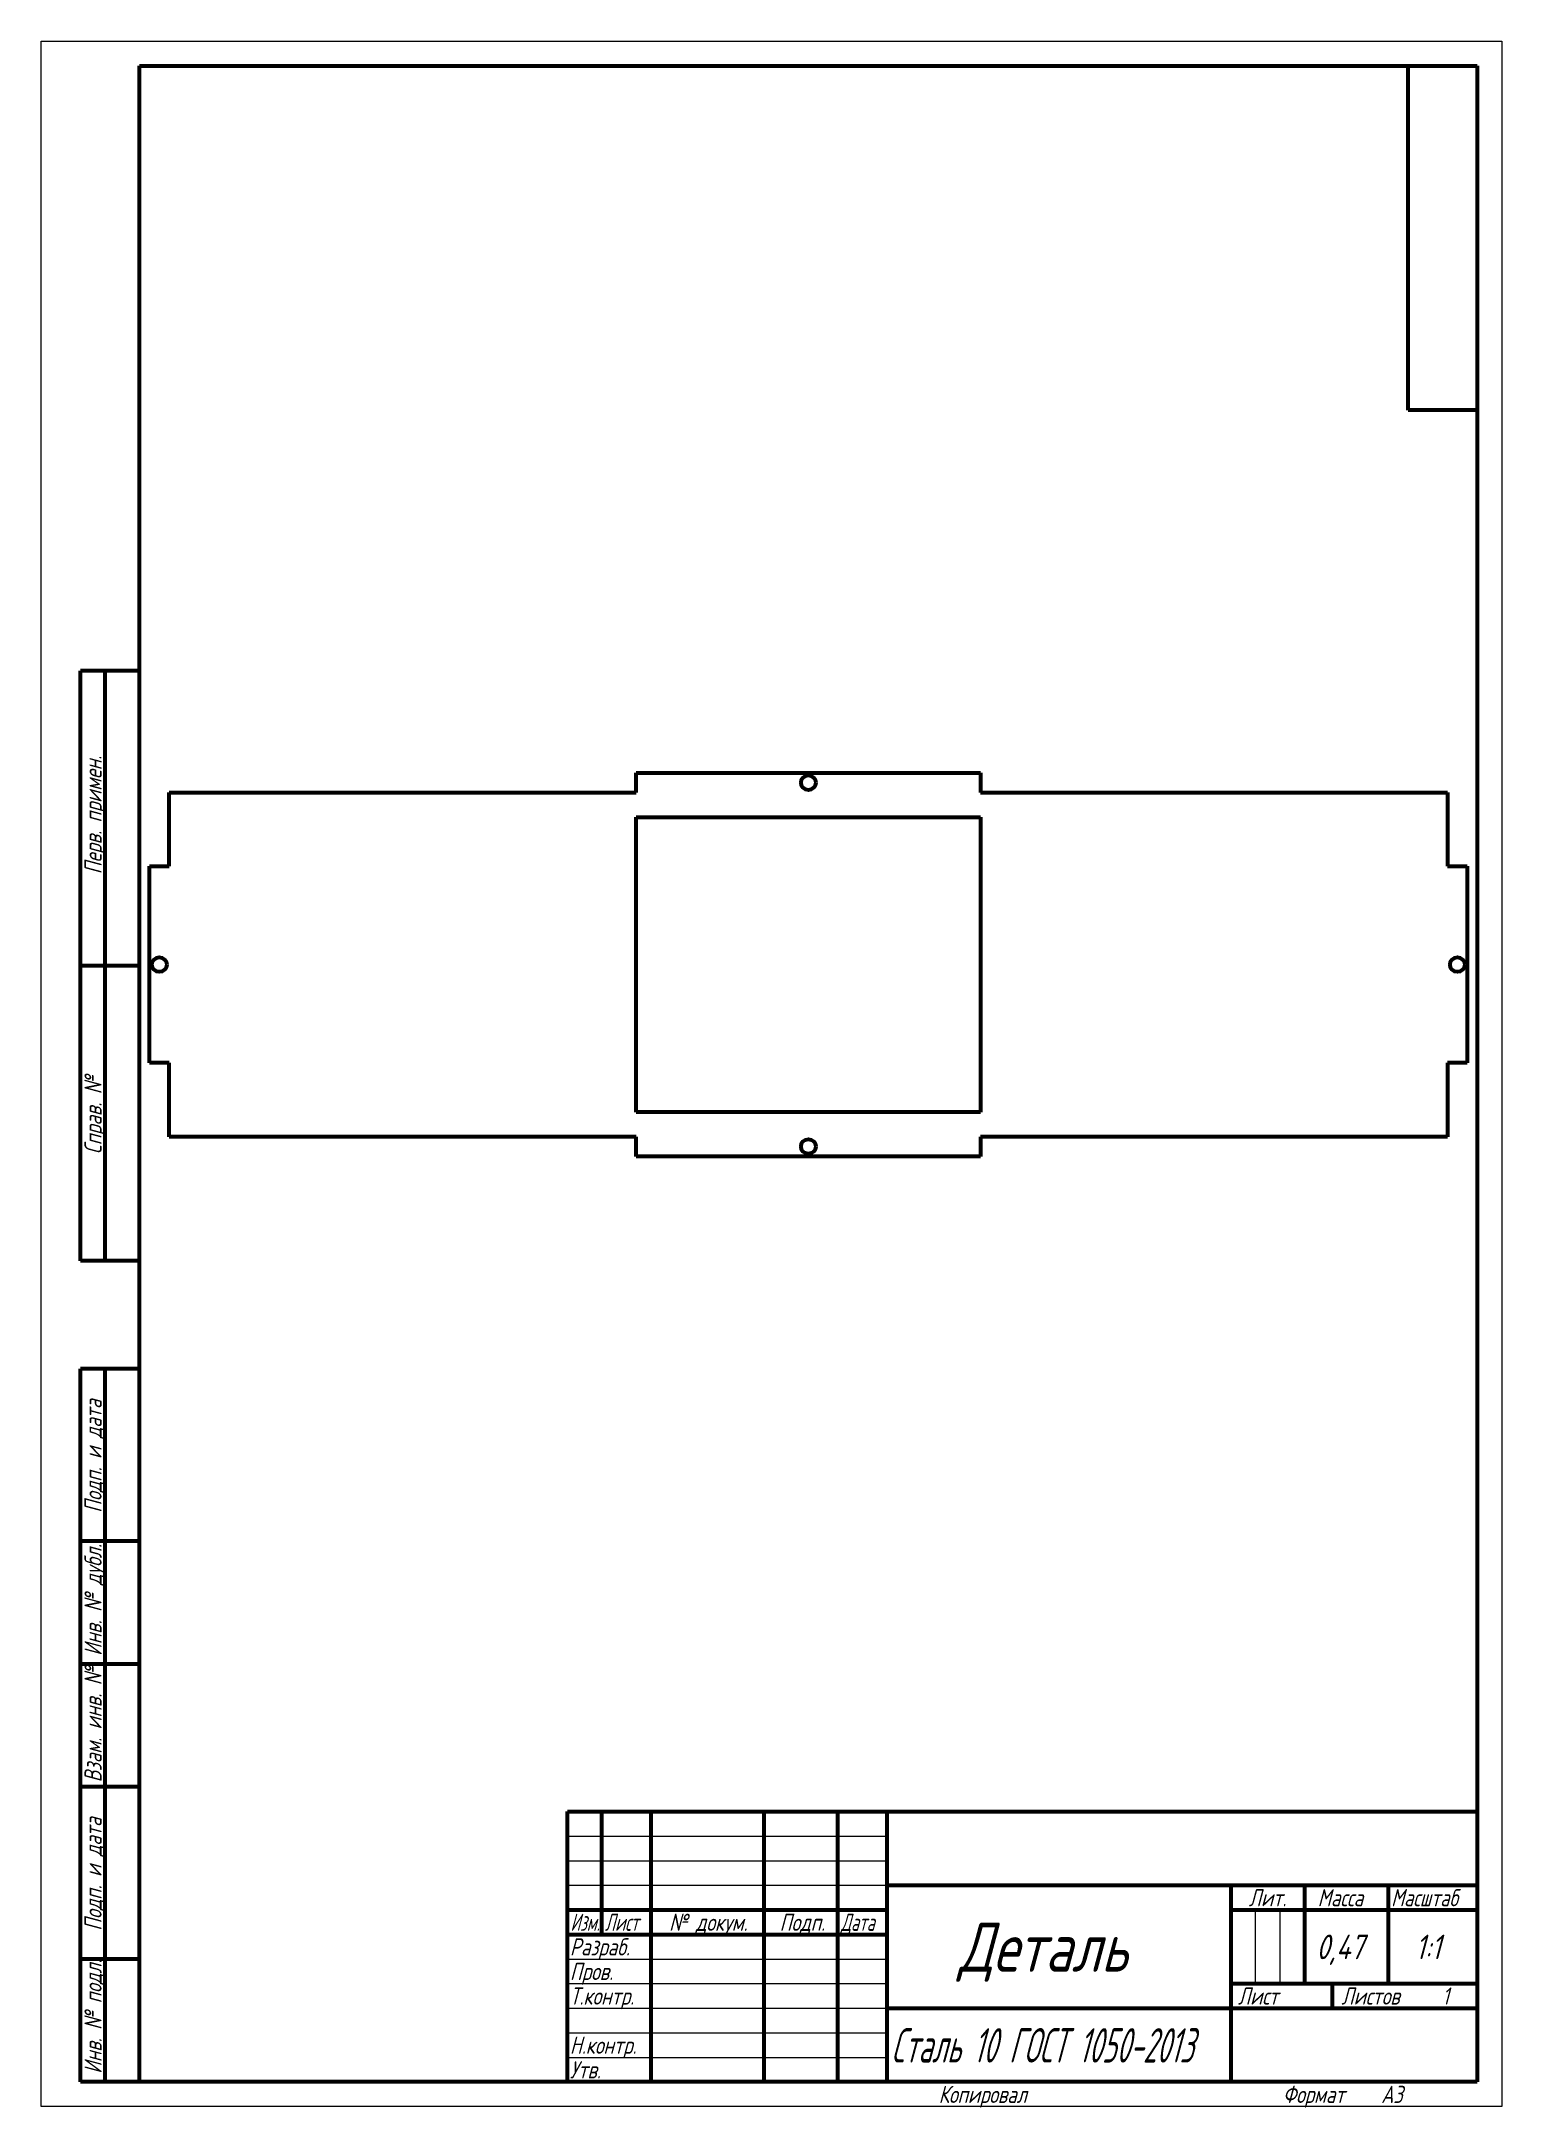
# Model space of a CAD drawing. Header units: millimetres. Extents: x 0 to 297, y 0 to 420.
import ezdxf

# ---------------------------------------------------------------- set-up
doc = ezdxf.new("R2010")
doc.units = ezdxf.units.MM
doc.linetypes.add('K5LT_BASIC', pattern=[0])
doc.linetypes.add('K5LT_THIN', pattern=[0])
doc.layers.add('Системный слой (1)', color=251, linetype='Continuous', true_color=0x6c6c6c)
doc.styles.add('KTEXTSTYLE', font='GOST_AU.SHX', dxfattribs={"width": 0.96, "height": 5})

# ---------------------------------------------------------------- blocks, each defined once
blk = doc.blocks.new('U0')
at = {"color": 7, "linetype": 'K5LT_THIN', "lineweight": 18}
for p, q in [((0, 0), (0, 420)), ((0, 420), (297, 420)), ((297, 420), (297, 0)), ((107, 55), (172, 55)), ((107, 50), (172, 50)), ((107, 45), (172, 45)), ((246.96, 25), (246.96, 40)), ((251.98, 25), (251.98, 40)), ((107, 30), (172, 30)), ((107, 25), (172, 25)), ((107, 20), (172, 20)), ((107, 15), (172, 15)), ((107, 10), (172, 10)), ((297, 0), (0, 0))]:
    blk.add_line(p, q, dxfattribs=at)
at = {"color": 150, "linetype": 'K5LT_BASIC', "lineweight": 60, "true_color": 0x0080ff}
for p, q in [((20, 5), (20, 415)), ((20, 415), (292, 415)), ((278, 345), (278, 415)), ((292, 415), (292, 5)), ((292, 345), (278, 345)), ((8, 172), (8, 292)), ((20, 292), (8, 292)), ((13, 172), (13, 292)), ((20, 232), (8, 232)), ((20, 172), (8, 172)), ((8, 5), (8, 150)), ((20, 150), (8, 150)), ((13, 5), (13, 150)), ((20, 115), (8, 115)), ((20, 90), (8, 90)), ((20, 65), (8, 65)), ((107, 60), (292, 60)), ((107, 5), (107, 60)), ((114, 35), (114, 60)), ((124, 5), (124, 60)), ((147, 5), (147, 60)), ((162, 5), (162, 60)), ((172, 5), (172, 60)), ((172, 45), (292, 45)), ((242, 5), (242, 45)), ((257, 25), (257, 45)), ((274, 25), (274, 45)), ((107, 40), (172, 40)), ((242, 40), (257, 40)), ((257, 40), (292, 40)), ((107, 35), (172, 35)), ((20, 30), (8, 30)), ((242, 25), (292, 25)), ((262.57, 20), (262.57, 25)), ((172, 20), (242, 20)), ((242, 20), (292, 20)), ((20, 5), (8, 5)), ((292, 5), (20, 5))]:
    blk.add_line(p, q, dxfattribs=at)
at = {"color": 7, "char_height": 3.5, "attachment_point": 1, "rotation": 90, "style": 'KTEXTSTYLE'}
for s, insert in [('\\H3.5;\\W0.965;\\Q15;\\Q15;Перв. примен.', (8.77, 250.61)), ('\\H3.5;\\W0.965;\\Q15;\\Q15;Справ. №', (8.77, 193.68)), ('\\H3.5;\\W0.965;\\Q15;\\Q15;Подп. и дата', (8.77, 120.75)), ('\\H3.5;\\W0.965;\\Q15;\\Q15;Инв. № дубл.', (8.77, 91.67)), ('\\H3.5;\\W0.965;\\Q15;\\Q15;Взам. инв. №', (8.77, 65.94)), ('\\H3.5;\\W0.965;\\Q15;\\Q15;Подп. и дата', (8.77, 35.75)), ('\\H3.5;\\W0.965;\\Q15;\\Q15;Инв. № подл.', (8.77, 6.67))]:
    blk.add_mtext(s, dxfattribs=dict(at, insert=insert))
at = {"color": 7, "attachment_point": 1, "style": 'KTEXTSTYLE'}
for s, insert, char_height in [('\\H3.5;\\W0.965;\\Q15;\\Q15;Лит.', (245.56, 44.23), 3.5), ('\\H3.5;\\W0.965;\\Q15;\\Q15;Масса', (259.58, 44.23), 3.5), ('\\H3.5;\\W0.965;\\Q15;\\Q15;\\W0.941;Масштаб', (274.52, 44.23), 3.5), ('\\H3.5;\\W0.965;\\Q15;\\Q15;\\W0.797;Изм.', (107.61, 39.23), 3.5), ('\\H3.5;\\W0.965;\\Q15;\\Q15;\\W0.807;Лист', (114.6, 39.23), 3.5), ('\\H3.5;\\W0.965;\\Q15;\\Q15;№ докум.', (127.67, 39.23), 3.5), ('\\H3.5;\\W0.965;\\Q15;\\Q15;Подп.', (150.15, 39.23), 3.5), ('\\H3.5;\\W0.965;\\Q15;\\Q15;\\W0.807;Дата', (162.6, 39.23), 3.5), ('\\H3.5;\\W0.965;\\Q15;\\Q15;Разраб.', (107.5, 34.23), 3.5), ('\\H3.5;\\W0.965;\\Q15;\\Q15;\\H10.00;Деталь', (186.53, 37.43), 10), ('\\H3.5;\\W0.965;\\Q15;\\Q15;\\H5.00;0,47', (259.3, 34.97), 5), ('\\H3.5;\\W0.965;\\Q15;\\Q15;\\H5.00;{\\c255;1:1}', (279.44, 34.97), 5), ('\\H3.5;\\W0.965;\\Q15;\\Q15;Пров.', (107.5, 29.23), 3.5), ('\\H3.5;\\W0.965;\\Q15;\\Q15;Т.контр.', (107.5, 24.23), 3.5), ('\\H3.5;\\W0.965;\\Q15;\\Q15;Лист', (243.36, 24.23), 3.5), ('\\H3.5;\\W0.965;\\Q15;\\Q15;Листов', (264.41, 24.23), 3.5), ('\\H3.5;\\W0.965;\\Q15;\\Q15;1', (284.91, 24.23), 3.5), ('\\H3.5;\\W0.965;\\Q15;\\Q15;Н.контр.', (107.5, 14.23), 3.5), ('\\H3.5;\\W0.965;\\Q15;\\Q15;\\W0.708;\\H7.00;Сталь 10 ГОСТ 1050-2013', (172.84, 15.95), 7), ('\\H3.5;\\W0.965;\\Q15;\\Q15;Утв.', (107.5, 9.23), 3.5), ('\\H3.5;\\W0.965;\\Q15;\\Q15;Копировал', (182.5, 4.23), 3.5), ('\\H3.5;\\W0.965;\\Q15;\\Q15;Формат', (252.5, 4.23), 3.5), ('\\H3.5;\\W0.965;\\Q15;\\Q15;A3', (272.5, 4.23), 3.5)]:
    blk.add_mtext(s, dxfattribs=dict(at, insert=insert, char_height=char_height))

msp = doc.modelspace()

# ---------------------------------------------------------------- linework, layer by layer
at = {"layer": 'Системный слой (1)', "color": 150, "linetype": 'K5LT_BASIC', "lineweight": 60, "true_color": 0x0080ff}
for p, q in [((121, 267.24), (121, 271.24)), ((121, 271.24), (191, 271.24)), ((191, 271.24), (191, 267.24)), ((26, 252.24), (26, 267.24)), ((26, 267.24), (121, 267.24)), ((191, 267.24), (286, 267.24)), ((286, 267.24), (286, 252.24)), ((121, 202.24), (121, 262.24)), ((121, 262.24), (191, 262.24)), ((191, 262.24), (191, 202.24)), ((22, 252.24), (26, 252.24)), ((22, 212.24), (22, 252.24)), ((286, 252.24), (290, 252.24)), ((290, 252.24), (290, 212.24)), ((26, 212.24), (22, 212.24)), ((26, 197.24), (26, 212.24)), ((286, 212.24), (286, 197.24)), ((290, 212.24), (286, 212.24)), ((191, 202.24), (121, 202.24)), ((121, 197.24), (26, 197.24)), ((121, 193.24), (121, 197.24)), ((191, 197.24), (191, 193.24)), ((286, 197.24), (191, 197.24)), ((191, 193.24), (121, 193.24))]:
    msp.add_line(p, q, dxfattribs=at)
for centre in [(156, 269.24), (24, 232.24), (288, 232.24), (156, 195.24)]:
    msp.add_circle(centre, 1.5, dxfattribs=at)

# ---------------------------------------------------------------- block references
msp.add_blockref('U0', (0, 0))

doc.saveas('drawing.dxf')
